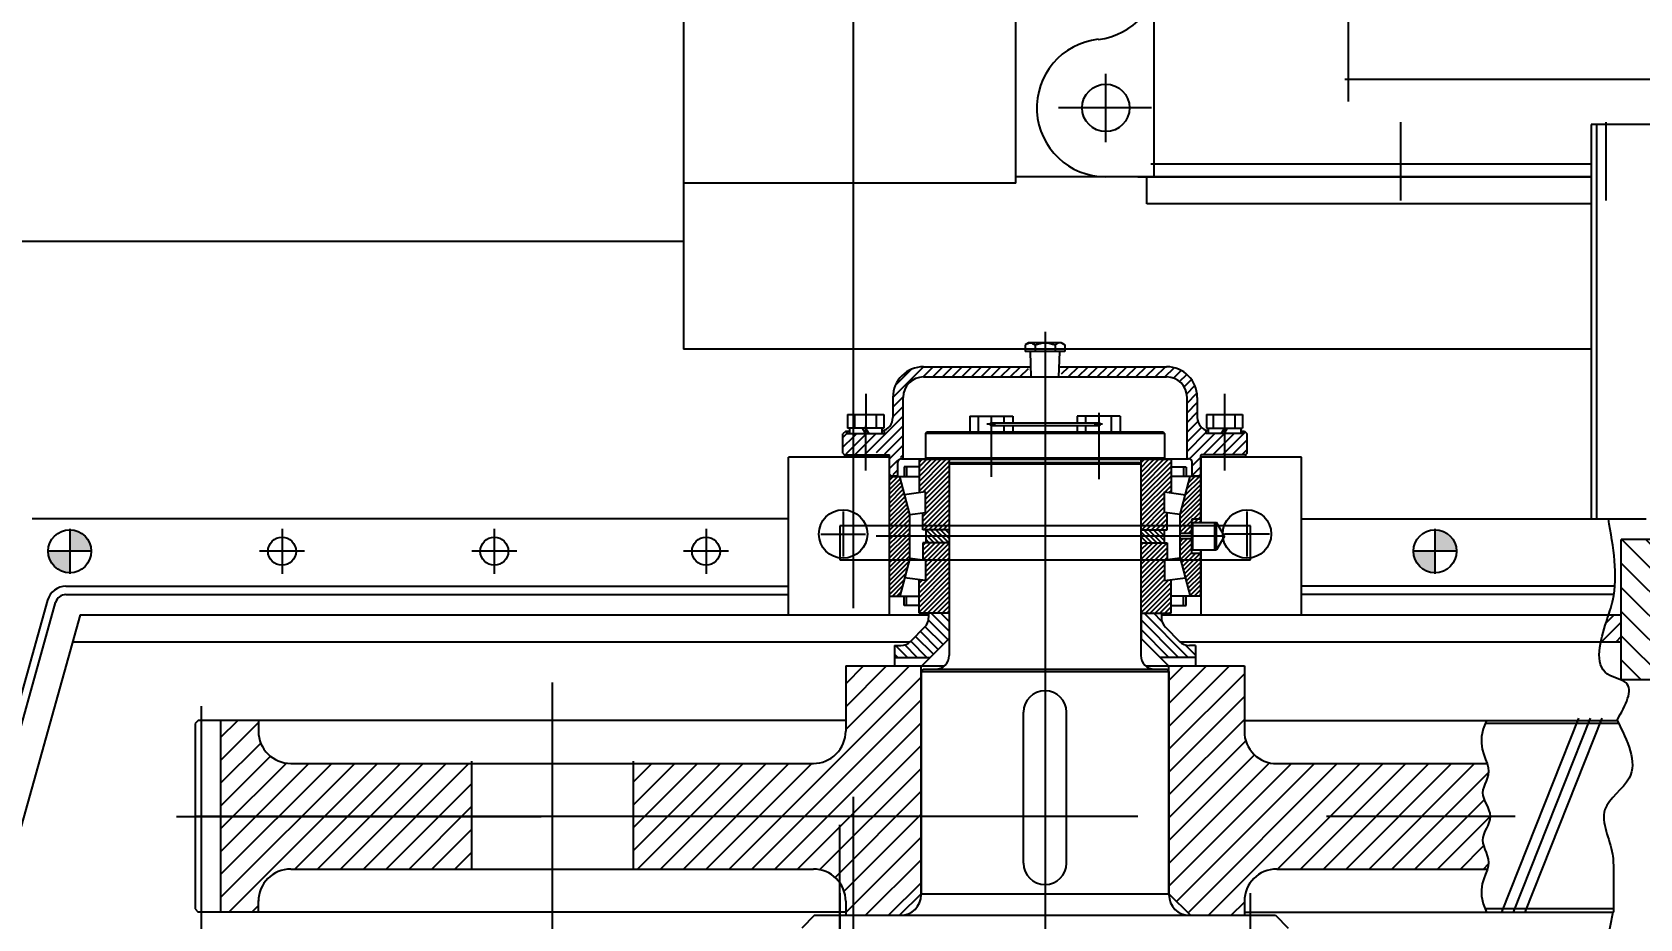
# Model space of a CAD drawing. Header units: millimetres. Extents: x 0 to 29400, y 0 to 20790.
# Drawn here: x 14710 to 16202, y 13779 to 14602 of the extents above; entities that cross this region are included whole.
import ezdxf

# ---------------------------------------------------------------- set-up
doc = ezdxf.new("R2010")
doc.units = ezdxf.units.MM
doc.header["$LTSCALE"] = 700
doc.linetypes.add('G', pattern=[2, 1.25, -0.25, 0.25, -0.25])
doc.linetypes.add('K', pattern=[2.5, 1.25, -0.25, 0.25, -0.25, 0.25, -0.25])
for name, color, linetype in [('01', 7, 'Continuous'), ('02', 1, 'Continuous'), ('05', 142, 'G'), ('07', 6, 'K'), ('08', 1, 'Continuous'), ('10', 1, 'Continuous'), ('11', 3, 'Continuous')]:
    doc.layers.add(name, color=color, linetype=linetype)
doc.styles.get("Standard").update_dxf_attribs({"font": 'FZYTK.TTF', "width": 0.707})
doc.dimstyles.new('INTE', dxfattribs={"dimscale": 70, "dimtxt": 3.5, "dimasz": 3, "dimexe": 3, "dimexo": 0, "dimgap": 1, "dimtad": 1, "dimdec": 0, "dimdsep": 46, "dimtxsty": 'Standard', "dimcen": 0, "dimclrd": 1, "dimclre": 1, "dimclrt": 3, "dimaunit": 1, "dimadec": 0, "dimazin": 0, "dimtfac": 1, "dimtdec": 0, "dimtmove": 0, "dimatfit": 0, "dimfxl": 1, "dimarcsym": 0})
pattern_1 = [(225, (16723.893, 14810.26), (-10.6066, 10.6066), [])]
pattern_2 = [(225, (20882.258, 15451.4605), (-4.490128, 4.490128), [])]

# ---------------------------------------------------------------- blocks, each defined once
blk = doc.blocks.new('*D847')
at = {"layer": '08', "color": 1, "lineweight": -2}
for p, q in [((19345.3, 16881), (25222.2, 16881)), ((25012.2, 7693), (25012.2, 16671)), ((14962.6, 7483), (25222.2, 7483))]:
    blk.add_line(p, q, dxfattribs=at)
at = {"layer": '08', "color": 1}
for points in [[(24977.2, 16671), (25047.2, 16671), (25012.2, 16881)], [(24977.2, 7693), (25047.2, 7693), (25012.2, 7483)]]:
    blk.add_solid(points, dxfattribs=at)
at = {"layer": 'DEFPOINTS', "color": 0}
for p in [(19345.3, 16881), (25012.2, 16881), (14962.6, 7483)]:
    blk.add_point(p, dxfattribs=at)
at = {"layer": '08', "color": 3, "insert": (24783.7, 12182), "char_height": 245, "attachment_point": 5, "rotation": 90}
blk.add_mtext('{\\fArial|b0|i0|c204|p34;Внешняя сторона кузова\\Fisocp,intecad|c134;9398}', dxfattribs=at)
blk = doc.blocks.new('*D850')
at = {"layer": '08', "color": 1, "lineweight": -2}
for p, q in [((14278.8, 14320.1), (14278.8, 19089.6)), ((16373.3, 16259.5), (16373.3, 19089.6)), ((14488.8, 18879.6), (16163.3, 18879.6))]:
    blk.add_line(p, q, dxfattribs=at)
at = {"layer": '08', "color": 1}
for points in [[(14488.8, 18914.6), (14488.8, 18844.6), (14278.8, 18879.6)], [(16163.3, 18914.6), (16163.3, 18844.6), (16373.3, 18879.6)]]:
    blk.add_solid(points, dxfattribs=at)
at = {"layer": 'DEFPOINTS', "color": 0}
for p in [(16373.3, 18879.6), (16373.3, 16259.5), (14278.8, 14320.1)]:
    blk.add_point(p, dxfattribs=at)
at = {"layer": '08', "color": 3, "insert": (15326.1, 19072.1), "char_height": 245, "attachment_point": 5}
blk.add_mtext('2095', dxfattribs=at)
blk = doc.blocks.new('*D854')
at = {"layer": '08', "color": 1, "lineweight": -2}
for p, q in [((19030.9, 18159.3), (25718.1, 18159.3)), ((25508.1, 17949.3), (25508.1, 5239.7)), ((15649.9, 5029.7), (25718.1, 5029.7))]:
    blk.add_line(p, q, dxfattribs=at)
at = {"layer": '08', "color": 1}
for points in [[(25473.1, 17949.3), (25543.1, 17949.3), (25508.1, 18159.3)], [(25473.1, 5239.7), (25543.1, 5239.7), (25508.1, 5029.7)]]:
    blk.add_solid(points, dxfattribs=at)
at = {"layer": 'DEFPOINTS', "color": 0}
for p in [(19030.9, 18159.3), (15649.9, 5029.7), (25508.1, 5029.7)]:
    blk.add_point(p, dxfattribs=at)
at = {"layer": '08', "color": 3, "insert": (25315.6, 11594.5), "char_height": 245, "attachment_point": 5, "rotation": 90}
blk.add_mtext('13130', dxfattribs=at)

msp = doc.modelspace()

# ---------------------------------------------------------------- hatches: boundary and pattern name
at = {"layer": '02', "linetype": 'Continuous'}
h = msp.add_hatch(dxfattribs=at)
h.set_pattern_fill('ANSI31', color=1, angle=-90, style=0)
h.set_pattern_definition([(225, (16672.7838, 14812.5443), (-2.245064, 2.245064), [])])
h.paths.add_polyline_path([(15561.5, 14140.3), (15537, 14140.3), (15537, 14156.2), (15539.5, 14156.5), (15539.5, 14175.5), (15533.5, 14174.7), (15533.5, 14205.1), (15561.5, 14205.1), (15561.5, 14201.2), (15561.5, 14201.2)])
h.paths.add_polyline_path([(15539.5, 14093.2), (15539.5, 14112.1), (15537, 14112.5), (15537, 14128.3), (15561.5, 14128.3), (15561.5, 14062.9), (15533.5, 14062.9), (15533.5, 14094)])
h.paths.add_polyline_path([(15739.4, 14140.3), (15739.4, 14201.2), (15739.3, 14201.2), (15739.3, 14205.1), (15767.4, 14205.1), (15767.4, 14174.7), (15761.4, 14175.5), (15761.4, 14156.5), (15763.9, 14156.2), (15763.9, 14140.3)])
h.paths.add_polyline_path([(15739.4, 14128.3), (15763.9, 14128.3), (15763.9, 14112.5), (15761.4, 14112.1), (15761.4, 14093.2), (15767.4, 14094), (15767.4, 14062.9), (15739.4, 14062.9)])
at = {"layer": '02'}
h = msp.add_hatch(dxfattribs=at)
h.set_pattern_fill('_USER', color=256, scale=3, angle=-45, style=0, pattern_type=0)
h.set_pattern_definition([(225, (16723.8933, 14810.2604), (-2.1213203, 2.1213203), [])])
h.paths.add_polyline_path([(15506, 14078.8), (15506, 14117.4), (15505.9, 14117.4), (15505.9, 14133.9), (15525, 14134.3), (15525, 14114), (15515.7, 14078.8)])
h.paths.add_polyline_path([(15505.9, 14134.3), (15505.9, 14151.2), (15506, 14151.2), (15506, 14189.9), (15515.7, 14189.9), (15525, 14154.6), (15525, 14134.3)])
h.paths.add_polyline_path([(15775.9, 14114), (15775.9, 14131.8), (15786.3, 14131.8), (15786.3, 14119.4, 0.414214), (15787.3, 14118.4), (15793.9, 14118.4, -0.414214), (15794.9, 14117.4), (15794.9, 14078.8), (15785.2, 14078.8)])
h.paths.add_polyline_path([(15775.9, 14136.8), (15775.9, 14154.6), (15785.2, 14189.9), (15794.9, 14189.9), (15794.9, 14151.2, -0.414214), (15793.9, 14150.2, 0.414214), (15794.9, 14151.2), (15794.9, 14147), (15787.6, 14147), (15787.6, 14134.3), (15786.3, 14134.3), (15786.3, 14149.2, -0.414214), (15787.3, 14150.2, 0.414214), (15786.3, 14149.2), (15786.3, 14136.8)])
h.paths.add_polyline_path([(15530.7, 14138.7), (15530.7, 14129.3), (15518.4, 14129.3), (15518.4, 14138.7)], flags=9)
at = {"layer": '02', "linetype": 'Continuous'}
h = msp.add_hatch(dxfattribs=at)
h.set_pattern_fill('LINE', color=1, scale=5, angle=45, style=0)
h.set_pattern_definition([(135, (20882.258, 15451.46), (11.22532, 11.22532), [])])
h.paths.add_polyline_path([(16500.3, 14131.3), (16561.4, 14131.3), (16561.4, 14001.3), (16500.3, 14001.3)])
h.paths.add_polyline_path([(16185.2, 14131.3), (16246.3, 14131.3), (16246.3, 14001.3), (16185.2, 14001.3)])
h = msp.add_hatch(dxfattribs=at)
h.set_pattern_fill('ANSI31', color=1, scale=2, style=0)
h.set_pattern_definition([(135, (17859.158, 13831.7895), (4.490128, 4.490128), [])])
h.paths.add_polyline_path([(15538.7, 14049.8, 0.198912), (15542.4, 14058.8), (15542.4, 14063.1), (15561.3, 14063.1), (15561.3, 14039.4), (15543.9, 14021.9), (15510.7, 14021.9), (15510.7, 14033), (15516.6, 14033, 0.199901), (15525.6, 14036.7)])
h.paths.add_polyline_path([(15775.2, 14036.7, 0.199901), (15784.2, 14033), (15790.2, 14033), (15790.2, 14021.8), (15757, 14021.8), (15739.5, 14039.4), (15739.5, 14063.1), (15758.4, 14063.1), (15758.4, 14058.8, 0.198912), (15762.1, 14049.8)])
h = msp.add_hatch(dxfattribs=at)
h.set_pattern_fill('LINE', color=1, scale=3, angle=135, style=0)
h.set_pattern_definition([(45, (20882.258, 15451.46), (6.735192, -6.735192), [])])
edge = h.paths.add_edge_path()
edge.add_line((16185.2, 14036.4), (16166.3, 14036.4))
edge.add_spline(control_points=[(16166.3, 14036.4), (16167.6, 14042.8), (16170.3, 14051.7), (16172.8, 14059.3), (16173.5, 14061.4)], knot_values=[86.939968, 86.939968, 86.939968, 86.939968, 103.514565, 109.833592, 109.833592, 109.833592, 109.833592], degree=3, periodic=0)
edge.add_line((16173.5, 14061.4), (16185.2, 14061.4))
edge.add_line((16185.2, 14061.4), (16185.2, 14036.4))
at = {"layer": '02'}
h = msp.add_hatch(dxfattribs=at)
h.set_pattern_fill('_USER', color=256, scale=15, angle=-45, style=0, pattern_type=0)
h.set_pattern_definition(pattern_1)
h.paths.add_polyline_path([(15268.4, 13874.4), (15268.4, 13923.4), (15435.4, 13923.4, 0.414232), (15465.4, 13953.4), (15465.4, 14013.9), (15535.4, 14013.9), (15535.4, 13874.4)])
h.paths.add_polyline_path([(15319, 13825.4), (15268.4, 13825.4), (15268.4, 13874.4), (15447.7, 13874.4)])
h.paths.add_polyline_path([(15435.4, 13825.4), (15319, 13825.4), (15447.7, 13874.4), (15535.4, 13874.4), (15535.4, 13823), (15465.4, 13791.2), (15465.4, 13795.4, 0.414195)])
h.paths.add_polyline_path([(15465.4, 13782.4), (15465.4, 13791.2), (15535.4, 13823), (15535.4, 13802.4), (15515.4, 13782.4)])
h.paths.add_polyline_path([(14885.3, 13874.4), (14885.3, 13963.4), (14920.4, 13963.4), (14920.4, 13953.4, 0.4142), (14950.4, 13923.4), (15118.4, 13923.4), (15118.4, 13874.4)])
h.paths.add_polyline_path([(14950.4, 13825.4, 0.421147), (14920.4, 13794.7), (14920.4, 13785.4), (14885.3, 13785.4), (14885.3, 13874.4), (15118.4, 13874.4), (15118.4, 13825.4)])
h.paths.add_polyline_path([(15456, 13879.8), (15456, 13870.3), (15443.7, 13870.3), (15443.7, 13879.8)], flags=9)
h = msp.add_hatch(dxfattribs=at)
h.set_pattern_fill('_USER', color=256, scale=15, angle=-45, style=0, pattern_type=0)
h.set_pattern_definition(pattern_1)
h.paths.add_polyline_path([(15765.4, 13874.4), (15765.4, 14008.9), (15765.4, 14008.9), (15765.4, 14013.9), (15790.2, 14013.9), (15835.5, 14013.9), (15835.4, 13953.2, 0.414269), (15865.5, 13923.2), (16060.7, 13923.2), (16060.7, 13923.2), (16061.8, 13919.5), (16062, 13916), (16061.7, 13912.8), (16060.8, 13909.8), (16059.8, 13906.9), (16058.6, 13904.2), (16057.5, 13901.5), (16056.7, 13898.8), (16056.4, 13896.2), (16056.7, 13893.5), (16057.5, 13890.8), (16058.7, 13888.1), (16060, 13885.3), (16061.3, 13882.6), (16062.4, 13879.8), (16063.2, 13877.1), (16063.5, 13874.4)])
h.paths.add_polyline_path([(15785.5, 13782.4), (15765.4, 13802.4), (15765.4, 13874.4), (16063.5, 13874.4), (16063.5, 13874.3), (16063.2, 13871.5), (16062.4, 13868.7), (16061.3, 13865.9), (16060, 13863.2), (16058.7, 13860.4), (16057.5, 13857.6), (16056.7, 13854.8), (16056.4, 13852.1), (16056.7, 13849.3), (16057.5, 13846.5), (16058.6, 13843.6), (16059.8, 13840.7), (16060.8, 13837.7), (16061.7, 13834.6), (16062, 13831.4), (16061.8, 13828), (16061, 13825.4), (15865.4, 13825.4, 0.414195), (15835.4, 13795.4), (15835.4, 13782.4)])
at = {"layer": '07'}
h = msp.add_hatch(color=256, dxfattribs=at)
h.paths.add_polyline_path([(14765.3, 14120.4), (14745.3, 14120.4), (14745.3, 14140.4, -0.414214)])
h.paths.add_polyline_path([(14745.3, 14100.4, -0.414214), (14725.3, 14120.4), (14745.3, 14120.4)])
h = msp.add_hatch(color=256, dxfattribs=at)
h.paths.add_polyline_path([(16032.3, 14120.4), (16012.3, 14120.4), (16012.3, 14140.4, -0.414214)])
h.paths.add_polyline_path([(16012.3, 14100.4, -0.414214), (15992.3, 14120.4), (16012.3, 14120.4)])
at = {"layer": '10'}
h = msp.add_hatch(dxfattribs=at)
h.set_pattern_fill('ANSI31', color=256, scale=2, angle=-90, style=0)
h.set_pattern_definition(pattern_2)
h.paths.add_polyline_path([(15462.9, 14230.3), (15465.4, 14232.8), (15466.2, 14232.8), (15466.2, 14230.8), (15472.9, 14230.8), (15472.9, 14210.8), (15464.4, 14210.8), (15462.9, 14212.3)])
h.paths.add_polyline_path([(15505.5, 14210.8), (15494.9, 14210.8), (15494.9, 14230.8), (15501.2, 14230.8), (15501.2, 14233.7, 0.305905), (15509.2, 14245.5), (15509.2, 14263.2, -0.414214), (15537.7, 14291.7), (15634.9, 14291.7), (15635.1, 14284), (15635.7, 14284), (15635.7, 14282.2), (15537.7, 14282.2, 0.414214), (15518.7, 14263.2), (15518.7, 14207.7), (15517.1, 14207.7, 0.414214), (15513.9, 14204.5), (15513.9, 14191.7), (15507.6, 14191.7), (15506, 14193.3), (15506, 14210.3, 0.414214)])
h.paths.add_polyline_path([(15665.1, 14282.2), (15665.1, 14284), (15665.8, 14284), (15666, 14291.7), (15763.2, 14291.7, -0.414214), (15791.7, 14263.2), (15791.7, 14245.5, 0.305905), (15799.6, 14233.7), (15799.6, 14230.8), (15805.9, 14230.8), (15805.9, 14210.8), (15795.4, 14210.8, 0.414214), (15794.9, 14210.3), (15794.9, 14193.3), (15793.3, 14191.7), (15786.9, 14191.7), (15786.9, 14204.5, 0.414214), (15783.7, 14207.7), (15782.2, 14207.7), (15782.2, 14263.2, 0.414214), (15763.2, 14282.2)])
h.paths.add_polyline_path([(15837.9, 14212.3), (15836.4, 14210.8), (15827.9, 14210.8), (15827.9, 14230.8), (15834.6, 14230.8), (15834.6, 14232.8), (15835.4, 14232.8), (15837.9, 14230.3)])
h = msp.add_hatch(dxfattribs=at)
h.set_pattern_fill('ANSI31', color=256, scale=2, angle=-90, style=0)
h.set_pattern_definition(pattern_2)
h.paths.add_polyline_path([(15494, 14215.8), (15483.9, 14215.8), (15483.9, 14227.7), (15483.9, 14227.7), (15483.9, 14229.8), (15493.9, 14229.8)])
h.paths.add_polyline_path([(15492, 14215.8), (15492, 14209.8), (15483.9, 14209.8), (15483.9, 14215.8), (15484, 14215.8)])
h.paths.add_polyline_path([(15474, 14209.8), (15473.2, 14209.8), (15473.2, 14229.8), (15473.9, 14229.8)])
h.paths.add_polyline_path([(15476, 14215.8), (15483.9, 14215.8), (15483.9, 14209.8), (15476, 14209.8)])
h.paths.add_polyline_path([(15473.9, 14229.8), (15483.9, 14229.8), (15483.9, 14229.8), (15483.9, 14227.7), (15483.9, 14227.7), (15483.9, 14215.8), (15474, 14215.8)])
h.paths.add_polyline_path([(15474, 14215.8), (15476, 14215.8), (15476, 14209.8), (15474, 14209.8)])
h.paths.add_polyline_path([(15494.9, 14209.8), (15494, 14209.8), (15493.9, 14229.8), (15494.9, 14229.8)])
h = msp.add_hatch(dxfattribs=at)
h.set_pattern_fill('ANSI31', color=256, scale=2, angle=-90, style=0)
h.set_pattern_definition(pattern_2)
h.paths.add_polyline_path([(15816.9, 14229.8), (15827.7, 14229.8), (15827.7, 14209.8), (15816.9, 14209.8)])
h.paths.add_polyline_path([(15816.9, 14209.8), (15805.9, 14209.8), (15805.9, 14229.8), (15816.9, 14229.8)])
at = {"layer": '11', "linetype": 'Continuous'}
h = msp.add_hatch(dxfattribs=at)
h.set_pattern_fill('ANSI31', color=3, style=0)
h.set_pattern_definition([(135, (16672.7838, 14812.5443), (2.245064, 2.245064), [])])
h.paths.add_polyline_path([(15561.5, 14140.3), (15561.5, 14128.3), (15539.8, 14128.3), (15539.8, 14134.3), (15539.8, 14140.3)])
h.paths.add_polyline_path([(15739.4, 14128.3), (15739.4, 14140.3), (15761.1, 14140.3), (15761.1, 14134.3), (15761.1, 14128.3)])

# ---------------------------------------------------------------- linework, layer by layer
for p, q in [((15931.6, 16005), (15931.6, 14538)), ((15623.3, 14462), (15315, 14462)), ((15537.7, 14291.7), (15637.3, 14291.7)), ((15537.7, 14282.2), (15763.2, 14282.2)), ((15663.6, 14291.7), (15763.2, 14291.7)), ((15509.2, 14263.2), (15509.2, 14244.5)), ((15518.7, 14206.3), (15518.7, 14263.2)), ((15782.2, 14206.3), (15782.2, 14263.2)), ((15791.7, 14263.2), (15791.7, 14244.5)), ((15465.4, 14231.8), (15462.9, 14229.3)), ((15462.9, 14211.3), (15462.9, 14229.3)), ((15466.2, 14231.8), (15466.2, 14229.8)), ((15466.2, 14229.8), (15501.2, 14229.8)), ((15501.2, 14232.7), (15501.2, 14229.8)), ((15799.6, 14232.7), (15799.6, 14229.8)), ((15834.6, 14229.8), (15799.6, 14229.8)), ((15832, 14231.8), (15835.4, 14231.8)), ((15834.6, 14231.8), (15834.6, 14229.8)), ((15835.4, 14231.8), (15837.9, 14229.3)), ((15837.9, 14211.2), (15837.9, 14229.2)), ((15462.9, 14211.3), (15464.4, 14209.8)), ((15464.4, 14209.8), (15506, 14209.8)), ((15506, 14191.9), (15506, 14209.8)), ((15517.1, 14206.3), (15539.9, 14206.3)), ((15533.5, 14205.8), (15767.4, 14205.8)), ((15533.5, 14205.8), (15533.5, 14174.7)), ((15561.5, 14205.8), (15561.5, 14062.9)), ((15739.3, 14205.8), (15739.3, 14062.9)), ((15761, 14206.3), (15783.7, 14206.3)), ((15767.4, 14205.8), (15767.4, 14174.7)), ((15794.9, 14191.9), (15794.9, 14209.4)), ((15836.4, 14209.8), (15795.4, 14209.8)), ((15837.9, 14211.3), (15836.4, 14209.8)), ((15506, 14189.9), (15533.5, 14189.9)), ((15513.9, 14190.3), (15513.9, 14203.1)), ((15525, 14154.6), (15515.7, 14189.9)), ((15794.9, 14189.9), (15767.4, 14189.9)), ((15775.9, 14154.6), (15785.2, 14189.9)), ((15786.9, 14190.3), (15786.9, 14203.1)), ((15794.9, 14147), (15794.9, 14189.9)), ((15539.5, 14175.5), (15520.1, 14172.9)), ((15539.5, 14156.5), (15539.5, 14175.5)), ((15761.4, 14175.5), (15780.8, 14172.9)), ((15761.4, 14156.5), (15761.4, 14175.5)), ((15525, 14154.6), (15539.5, 14156.5)), ((15525, 14114), (15525, 14154.6)), ((15537, 14140.3), (15537, 14156.2)), ((15775.9, 14154.6), (15761.4, 14156.5)), ((15763.9, 14140.3), (15763.9, 14156.2)), ((15775.9, 14114), (15775.9, 14154.6)), ((15561.5, 14140.3), (15537, 14140.3)), ((15539.8, 14140.3), (15539.8, 14128.3)), ((15739.4, 14140.3), (15763.9, 14140.3)), ((15761.1, 14140.3), (15761.1, 14128.3)), ((15506, 14078.8), (15506, 14117.4)), ((15537, 14128.3), (15537, 14112.5)), ((15561.5, 14128.3), (15537, 14128.3)), ((15739.4, 14128.3), (15763.9, 14128.3)), ((15763.9, 14128.3), (15763.9, 14112.5)), ((15794.9, 14078.8), (15794.9, 14121.6)), ((15525, 14114), (15515.7, 14078.8)), ((15525, 14114), (15539.5, 14112.1)), ((15539.5, 14112.1), (15539.5, 14093.2)), ((15775.9, 14114), (15761.4, 14112.1)), ((15761.4, 14112.1), (15761.4, 14093.2)), ((15775.9, 14114), (15785.2, 14078.8)), ((15539.5, 14093.2), (15520.1, 14095.7)), ((15533.5, 14062.9), (15533.5, 14094)), ((15761.4, 14093.2), (15780.8, 14095.7)), ((15767.4, 14062.9), (15767.4, 14094)), ((15506, 14078.8), (15533.5, 14078.8)), ((15794.9, 14078.8), (15767.4, 14078.8)), ((15561.5, 14062.9), (15533.5, 14062.9)), ((15542.4, 14062.9), (15542.4, 14058.8)), ((15739.4, 14062.9), (15767.4, 14062.9)), ((15758.4, 14062.9), (15758.4, 14058.6)), ((15538.6, 14049.8), (15525.7, 14036.7)), ((15762.2, 14049.8), (15775.1, 14036.7)), ((15510.7, 14032.9), (15516.4, 14032.9)), ((15510.7, 14032.9), (15510.7, 14013.9)), ((15561.3, 14039.4), (15536, 14013.9)), ((15561.3, 14039.4), (15561.5, 14039.4)), ((15739.4, 14039.4), (15739.5, 14039.4)), ((15739.5, 14039.4), (15764.9, 14013.9)), ((15790.2, 14032.9), (15784.4, 14032.9)), ((15790.2, 14032.9), (15790.2, 14013.9)), ((15465.4, 14013.9), (15465.4, 13953.4)), ((15465.4, 14013.9), (15557, 14013.9)), ((15535.4, 13802.4), (15535.4, 14013.9)), ((15743.9, 14013.9), (15835.4, 14013.9)), ((15765.4, 13802.4), (15765.4, 14013.9)), ((15835.5, 14013.9), (15835.4, 13953.2)), ((14864.6, 13963.4), (14861.6, 13960.4)), ((14861.6, 13960.4), (14861.6, 13788.4)), ((15465.4, 13963.4), (14864.6, 13963.4)), ((14885.3, 13963.4), (14885.3, 13785.4)), ((14920.4, 13963.4), (14920.4, 13953.4)), ((15835.4, 13963.4), (16181.3, 13963.4)), ((16182.8, 13960.4), (16058.8, 13960.4)), ((14950.4, 13923.4), (15435.4, 13923.4)), ((15118.4, 13825.4), (15118.4, 13925.4)), ((15268.4, 13825.4), (15268.4, 13925.4)), ((14950.4, 13825.4), (15435.4, 13825.4)), ((14861.6, 13788.4), (14864.6, 13785.4)), ((14920.4, 13785.4), (14920.4, 13796.1)), ((15465.4, 13795.4), (15465.4, 13782.4)), ((15835.4, 13795.4), (15835.4, 13782.4)), ((16177.9, 13788.4), (16058.8, 13788.4)), ((15465.4, 13785.4), (14864.6, 13785.4)), ((15465.4, 13782.4), (15835.4, 13782.4)), ((15835.4, 13785.4), (16177.9, 13785.4))]:
    msp.add_line(p, q)
msp.add_circle((15706.8, 14532), 22)
for centre, radius, start, end in [((15537.7, 14263.2), 19, 90, 180), ((15763.2, 14263.2), 19, 0, 90), ((15496.5, 14244.5), 12.7, 281.6932, 0), ((15804.4, 14244.5), 12.7, 180, 258.4196), ((15517.1, 14203.1), 3.2, 90, 180), ((15783.7, 14203.1), 3.2, 0, 90), ((15795.4, 14209.3), 0.5, 90, 180), ((15530.1, 14058.6), 12.3, 314.1926, 359.9672), ((15771, 14058.8), 12.6, 180.0319, 225.6797), ((15516.6, 14045.6), 12.7, 270, 315), ((15784.4, 14045.9), 13, 224.891, 270), ((14950.4, 13953.4), 30, 180.0026, 270), ((15435.4, 13953.4), 30, 270, 0.0036), ((14950.4, 13795.4), 30, 90, 179.9974), ((15435.4, 13795.4), 30, 0.0037, 90), ((15865.4, 13795.4), 30, 90, 179.9963)]:
    msp.add_arc(centre, radius, start, end)
at = {"layer": '01'}
for p, q in [((15315, 16075), (15315, 14462)), ((15623.3, 14462), (15623.3, 16075)), ((15751.3, 14633.3), (15751.3, 14468)), ((16589.3, 14516.4), (16157.3, 14516.4)), ((16157.3, 14516.4), (16157.3, 14150.4)), ((16162.3, 14516.4), (16162.3, 14150.4)), ((15315, 14462), (15315, 14308)), ((15467.2, 14247.3), (15467.2, 14234.8)), ((15467.2, 14247.3), (15500.7, 14247.3)), ((15500.7, 14234.8), (15467.2, 14234.8)), ((15468.8, 14234.8), (15468.8, 14229.8)), ((15473.9, 14234.8), (15473.9, 14247.3)), ((15483.9, 14229.8), (15481.1, 14234.8)), ((15483.9, 14234.8), (15486.8, 14229.8)), ((15493.9, 14234.8), (15493.9, 14247.3)), ((15499, 14234.8), (15499, 14229.8)), ((15500.7, 14247.3), (15500.7, 14234.8)), ((15580.7, 14245.8), (15620.6, 14245.8)), ((15580.7, 14245.8), (15580.7, 14230.8)), ((15588.6, 14230.8), (15588.6, 14245.8)), ((15600.6, 14239.6), (15700.2, 14239.6)), ((15700.2, 14236.9), (15600.6, 14236.9)), ((15612.6, 14239.6), (15612.6, 14245.8)), ((15612.6, 14230.8), (15612.6, 14236.9)), ((15620.6, 14245.8), (15620.6, 14239.6)), ((15620.6, 14236.9), (15620.6, 14230.8)), ((15720.2, 14245.8), (15680.2, 14245.8)), ((15680.2, 14245.8), (15680.2, 14239.6)), ((15680.2, 14236.9), (15680.2, 14230.8)), ((15688.2, 14239.6), (15688.2, 14245.8)), ((15688.2, 14230.8), (15688.2, 14236.9)), ((15712.2, 14230.8), (15712.2, 14245.8)), ((15720.2, 14245.8), (15720.2, 14230.8)), ((15800.2, 14247.3), (15833.7, 14247.3)), ((15800.2, 14247.3), (15800.2, 14234.8)), ((15800.2, 14234.8), (15833.7, 14234.8)), ((15801.8, 14234.8), (15801.8, 14229.8)), ((15806.9, 14234.8), (15806.9, 14247.3)), ((15816.9, 14234.8), (15814, 14229.8)), ((15816.9, 14229.8), (15819.8, 14234.8)), ((15826.9, 14234.8), (15826.9, 14247.3)), ((15832, 14234.8), (15832, 14229.8)), ((15833.7, 14247.3), (15833.7, 14234.8)), ((15468.8, 14229.8), (15483.9, 14229.8)), ((15539.4, 14229.8), (15540.4, 14230.8)), ((15761.4, 14229.8), (15539.4, 14229.8)), ((15539.4, 14229.8), (15539.4, 14206.8)), ((15760.4, 14230.8), (15540.4, 14230.8)), ((15760.4, 14230.8), (15761.4, 14229.8)), ((15761.4, 14229.8), (15761.4, 14206.8)), ((15832, 14229.8), (15816.9, 14229.8)), ((15464.4, 14209.8), (15464.4, 14207.8)), ((15761.4, 14206.8), (15539.4, 14206.8)), ((15540.4, 14205.8), (15539.4, 14206.8)), ((15760.4, 14205.8), (15540.4, 14205.8)), ((15761.4, 14206.8), (15760.4, 14205.8)), ((15836.4, 14209.8), (15836.4, 14207.8)), ((15506, 14191.9), (15507.6, 14190.3)), ((15507.6, 14190.3), (15513.9, 14190.3)), ((15561.5, 14201.4), (15563, 14202.9)), ((15561.5, 14201.4), (15561.5, 14023.6)), ((15561.5, 14201.4), (15739.4, 14201.4)), ((15563, 14202.9), (15737.9, 14202.9)), ((15739.4, 14201.4), (15737.9, 14202.9)), ((15739.4, 14201.4), (15739.4, 14023.6)), ((15794.9, 14189.9), (15779, 14189.9)), ((15786.9, 14190.3), (15793.3, 14190.3)), ((15794.9, 14191.9), (15793.3, 14190.3)), ((15786.3, 14149.2), (15786.3, 14119.4)), ((15787.6, 14147), (15809.6, 14147)), ((15787.6, 14121.6), (15787.6, 14147)), ((15807.6, 14147), (15807.6, 14121.6)), ((15817, 14134.3), (15809.6, 14147)), ((15809.6, 14121.6), (15809.6, 14147)), ((16162.3, 14150.4), (16208.3, 14150.4)), ((15841.1, 14144), (15460.1, 14144)), ((15460.1, 14144), (15460.1, 14112.3)), ((15817, 14134.3), (15809.6, 14121.6)), ((15841.1, 14112.3), (15841.1, 14144)), ((15787.6, 14121.6), (15809.6, 14121.6)), ((15460.1, 14112.3), (15841.1, 14112.3)), ((14741.8, 14087.9), (15412.4, 14087.9)), ((16179.4, 14087.9), (15888.4, 14087.9)), ((14671.6, 13884.2), (14724.8, 14074.9)), ((14679, 13882.1), (14732.2, 14072.9)), ((14741.8, 14080.2), (15412.4, 14080.2)), ((16178.4, 14080.2), (15888.4, 14080.2)), ((14754.9, 14061.4), (15542.4, 14061.4)), ((15561.4, 14062.9), (15561.4, 14039.4)), ((15739.5, 14062.9), (15739.5, 14039.4)), ((15758.4, 14061.4), (16185.2, 14061.4)), ((14748, 14036.4), (15525.4, 14036.4)), ((15775.4, 14036.4), (16185.2, 14036.4)), ((15535.4, 14008.9), (15537.4, 14010.9)), ((15537.4, 14010.9), (15763.4, 14010.9)), ((15765.4, 14008.9), (15763.4, 14010.9)), ((15535.4, 14008.9), (15535.4, 13801.4)), ((15535.4, 14008.9), (15765.4, 14008.9)), ((15765.4, 14008.9), (15765.4, 13801.4)), ((15650.4, 13990.9), (15650.4, 13990.9)), ((15630.4, 13830.9), (15630.4, 13970.9)), ((15670.4, 13830.9), (15670.4, 13970.9)), ((15535.4, 13802.4), (15515.4, 13782.4)), ((15535.4, 13802.4), (15765.4, 13802.4)), ((15650.4, 13810.9), (15650.4, 13810.9)), ((15765.4, 13802.4), (15785.4, 13782.4)), ((15436.6, 13782.4), (15424.6, 13770.4)), ((15436.6, 13782.4), (15864.2, 13782.4)), ((15864.2, 13782.4), (15876.2, 13770.4))]:
    msp.add_line(p, q, dxfattribs=at)
at = {"layer": '01', "color": 7, "linetype": 'Continuous'}
for p, q in [((15748.6, 14480), (16157.3, 14480)), ((15623.3, 14462), (15315, 14462)), ((16157.3, 14468), (15623.3, 14468)), ((16157.3, 14468), (15706.8, 14468)), ((15736.6, 14468), (16157.3, 14468)), ((15744.8, 14443), (15744.8, 14468)), ((16157.3, 14443), (15744.8, 14443)), ((15315, 14408), (12827.6, 14408)), ((15635.2, 14313.9), (15632, 14312.1)), ((15632, 14312.1), (15632, 14305.9)), ((15665.6, 14313.9), (15635.2, 14313.9)), ((15641.2, 14312.1), (15641.2, 14305.9)), ((15659.7, 14312.1), (15659.7, 14305.9)), ((15665.6, 14313.9), (15668.9, 14312.1)), ((15668.9, 14312.1), (15668.9, 14305.9)), ((16157.3, 14308), (15315, 14308)), ((15668.9, 14305.9), (15632, 14305.9)), ((15636.8, 14305.9), (15636.8, 14305.6)), ((15637.6, 14282.2), (15636.8, 14305.6)), ((15663.3, 14282.2), (15664, 14305.6)), ((15664, 14305.9), (15664, 14305.6)), ((15637.6, 14282.2), (15663.3, 14282.2)), ((15465.4, 14231.8), (15468.8, 14231.8)), ((15505.9, 14207.8), (15412.4, 14207.8)), ((15412.4, 14061.4), (15412.4, 14207.8)), ((15505.9, 14207.8), (15505.9, 14061.4)), ((15794.9, 14207.8), (15794.9, 14147)), ((15888.4, 14207.8), (15794.9, 14207.8)), ((15888.4, 14061.4), (15888.4, 14207.8)), ((15519.6, 14198.6), (15519.6, 14189.9)), ((15533.5, 14198.6), (15519.6, 14198.6)), ((15521.9, 14198.6), (15521.9, 14189.9)), ((15767.4, 14198.6), (15781.3, 14198.6)), ((15779, 14198.6), (15779, 14189.9)), ((15781.3, 14198.5), (15781.3, 14189.8)), ((15412.4, 14150.4), (14710.4, 14150.4)), ((15793.9, 14150.2), (15787.3, 14150.2)), ((15888.4, 14150.4), (16173.2, 14150.4)), ((15786.3, 14136.8), (15775.9, 14136.8)), ((15786.3, 14131.8), (15775.9, 14131.8)), ((16185.2, 14001.3), (16185.2, 14131.3)), ((16246.3, 14131.3), (16185.2, 14131.3)), ((15793.9, 14118.4), (15787.3, 14118.4)), ((15794.9, 14121.6), (15794.9, 14061.4)), ((15519.6, 14070.1), (15519.6, 14078.8)), ((15533.5, 14070.1), (15519.6, 14070.1)), ((15521.9, 14070.1), (15521.9, 14078.8)), ((15767.4, 14070.1), (15781.3, 14070.1)), ((15779, 14070.1), (15779, 14078.8)), ((15781.3, 14070.1), (15781.3, 14078.8)), ((14754.9, 14061.4), (14695, 13846.4)), ((15510.7, 14021.9), (15543.9, 14021.9)), ((15510.7, 14013.9), (15557, 14013.9)), ((15743.9, 14013.9), (15790.2, 14013.9)), ((15790.2, 14021.9), (15756.9, 14021.9)), ((16185.2, 14001.3), (16308.2, 14001.3)), ((15865.5, 13923.2), (16061, 13923.2)), ((15865.4, 13825.4), (16061, 13825.4))]:
    msp.add_line(p, q, dxfattribs=at)
for centre, radius in [((15600.6, 14238.3), 1.33), ((15700.2, 14238.3), 1.33), ((15463, 14136.4), 22.5), ((15837.8, 14136.4), 22.5), ((14745.3, 14120.4), 20), ((14942.3, 14120.4), 13), ((15139.3, 14120.4), 13), ((15335.8, 14120.4), 13), ((16012.3, 14120.4), 20)]:
    msp.add_circle(centre, radius, dxfattribs=at)
at = {"layer": '01'}
for centre, radius, start, end in [((15692.8, 14659.2), 64, 276.2793, 0), ((15706.8, 14532), 64, 96.2793, 270), ((14741.8, 14070.2), 17.7, 90, 164.4183), ((14741.8, 14070.2), 10, 90, 164.4183), ((15548.8, 14023.6), 12.7, 270, 0), ((15752.1, 14023.6), 12.7, 180, 270), ((15650.4, 13970.9), 20, 90, 180), ((15650.4, 13970.9), 20, 0, 90), ((15650.4, 13830.9), 20, 180, 270), ((15650.4, 13830.9), 20, 270, 0), ((15516.4, 13801.4), 19, 270, 0), ((15784.4, 13801.4), 19, 180, 270)]:
    msp.add_arc(centre, radius, start, end, dxfattribs=at)
at = {"layer": '01', "color": 7, "linetype": 'Continuous'}
for centre, radius, start, end in [((15537.7, 14263.2), 28.5, 90, 180), ((15763.2, 14263.2), 28.5, 0, 90), ((15787.3, 14149.2), 1, 90, 180), ((15787.3, 14149.2), 1, 90, 180), ((15793.9, 14151.2), 1, 270, 0), ((15787.3, 14119.4), 1, 180, 270), ((15793.9, 14117.4), 1, 0, 90), ((15865.4, 13953.2), 30, 179.9964, 270.0074)]:
    msp.add_arc(centre, radius, start, end, dxfattribs=at)
at = {"layer": '01'}
for points in [[(15633.6, 14313), (15636.6, 14313.9), (15641.2, 14312.1)], [(15641.2, 14312.1), (15650.4, 14313.9), (15659.7, 14312.1)], [(15667.3, 14313), (15664.3, 14313.9), (15659.7, 14312.1)]]:
    msp.add_spline(points, degree=3, dxfattribs=at)
at = {"layer": '02', "color": 1, "linetype": 'Continuous'}
for p, q in [((16145.6, 13965.4), (16074.2, 13785.4)), ((16156.4, 13965.4), (16084.9, 13785.4)), ((16167.2, 13965.4), (16095.7, 13785.4))]:
    msp.add_line(p, q, dxfattribs=at)
at = {"layer": '02'}
msp.add_lwpolyline([(16060, 13963.4), (16056.9, 13955.5), (16055.5, 13948.5), (16055.4, 13942.2), (16056.2, 13936.6), (16057.6, 13931.7), (16059.2, 13927.2), (16060.7, 13923.2), (16061.8, 13919.5), (16062, 13916), (16061.7, 13912.8), (16060.8, 13909.8), (16059.8, 13906.9), (16058.6, 13904.2), (16057.5, 13901.5), (16056.7, 13898.8), (16056.4, 13896.2), (16056.7, 13893.5), (16057.5, 13890.8), (16058.7, 13888.1), (16060, 13885.3), (16061.3, 13882.6), (16062.4, 13879.8), (16063.2, 13877.1), (16063.5, 13874.3), (16063.2, 13871.5), (16062.4, 13868.7), (16061.3, 13865.9), (16060, 13863.2), (16058.7, 13860.4), (16057.5, 13857.6), (16056.7, 13854.8), (16056.4, 13852.1), (16056.7, 13849.3), (16057.5, 13846.5), (16058.6, 13843.6), (16059.8, 13840.7), (16060.8, 13837.7), (16061.7, 13834.6), (16062, 13831.4), (16061.8, 13828), (16060.7, 13824.4), (16059.2, 13820.5), (16057.6, 13816.3), (16056.2, 13811.5), (16055.4, 13806.2), (16055.5, 13800.1), (16056.9, 13793.2), (16060, 13785.4)], dxfattribs=at)
for points in [[(15745.6, 16881), (16373.3, 16672.3), (16924.9, 16685.2), (17019.2, 16611.4), (17190.9, 15672.9), (17190.9, 15048.8), (17269, 14776.3), (17190.9, 14468)], [(16181.3, 13963.4), (16192.5, 13909.7), (16170.1, 13880.5), (16177, 13839.3), (16177.9, 13823), (16177.9, 13785.4)]]:
    msp.add_spline(points, degree=3, dxfattribs=at)
at = {"layer": '02', "end_tangent": (-0.237802, 0.971314)}
msp.add_spline([(16181.3, 13963.4), (16189.6, 13998.2), (16172.5, 14006.3), (16171.4, 14055), (16177.3, 14074.8), (16173.2, 14150.4)], degree=3, dxfattribs=at)
at = {"layer": '02'}
msp.add_open_spline([(16177.3, 13785.4), (16174.7, 13772.6), (16170.7, 13753.4), (16173.5, 13724.7), (16175.1, 13701.2), (16176.1, 13678.2), (16169.7, 13656.4), (16157.4, 13638.4), (16152.8, 13627.4)], degree=3, knots=[0, 0, 0, 0, 38.794109, 58.295107, 85.948207, 110.380827, 125.11585, 157.219784, 157.219784, 157.219784, 157.219784], dxfattribs=at)
at = {"layer": '05', "color": 4, "linetype": 'G'}
for p, q in [((15472.6, 4267.4), (15472.6, 18878)), ((15980.6, 14446), (15980.6, 14518.8)), ((16171.1, 14446), (16171.1, 14518.8)), ((15650.4, 14324), (15650.4, 13047.1)), ((15650.6, 14318.1), (15650.6, 14049.3)), ((15484, 14266.6), (15483.9, 14195.3)), ((15816.9, 14266.6), (15816.9, 14195.3)), ((15600.6, 14189.6), (15600.6, 14245.8)), ((15700.2, 14248.8), (15700.2, 14187.2)), ((15193.4, 13736.8), (15193.4, 13998.6)), ((14867.4, 13976.7), (14867.4, 13769)), ((13444.3, 13874.1), (15182.7, 13874.1)), ((15459.9, 13803.1), (15459.9, 13409.4)), ((15840.9, 13803.1), (15840.9, 13409.4))]:
    msp.add_line(p, q, dxfattribs=at)
at = {"layer": '05'}
for p, q in [((15706.8, 14500.2), (15706.8, 14563.5)), ((15749.2, 14532), (15662.9, 14532)), ((15483.9, 14236.9), (15483.9, 14227.7)), ((15604.3, 14238.3), (15596.4, 14238.3)), ((15703.9, 14238.3), (15696, 14238.3)), ((15816.9, 14236.9), (15816.9, 14227.7)), ((15463, 14157.2), (15463, 14115.5)), ((15837.8, 14157.2), (15837.8, 14115.5)), ((14745.3, 14141.2), (14745.3, 14099.5)), ((14942.3, 14141.2), (14942.3, 14099.5)), ((15139.3, 14141.2), (15139.3, 14099.5)), ((15335.8, 14141.2), (15335.8, 14099.5)), ((15442.2, 14136.4), (15483.9, 14136.4)), ((15817, 14134.3), (15493.8, 14134.3)), ((15858.7, 14136.4), (15817, 14136.4)), ((16012.3, 14141.2), (16012.3, 14099.5)), ((14766.2, 14120.4), (14724.5, 14120.4)), ((14963.2, 14120.4), (14921.5, 14120.4)), ((15160.2, 14120.4), (15118.5, 14120.4)), ((15356.7, 14120.4), (15315, 14120.4)), ((16033.2, 14120.4), (15991.5, 14120.4)), ((14861.6, 13874.4), (16489.8, 13874.4)), ((15459.8, 13866.4), (15459.8, 13372.3))]:
    msp.add_line(p, q, dxfattribs=at)
at = {"layer": '07'}
msp.add_line((15928.5, 14558.7), (16373.3, 14558.7), dxfattribs=at)

# ---------------------------------------------------------------- dimensions: what is measured, and where the dimension line sits
at = {"layer": '08'}
dim = msp.add_linear_dim(base=(16373.3255375, 18879.590219), p1=(14278.8255375, 14320.1155159), p2=(16373.3255375, 16259.5011054), dimstyle='INTE', dxfattribs=at)
dim.commit()
dim.dimension.update_dxf_attribs({"geometry": '*D850', "text_midpoint": (15326.0755375, 19072.1143332)})
dim = msp.add_linear_dim(base=(25508.1, 5029.7), p1=(19030.9, 18159.3), p2=(15649.9, 5029.7), angle=90, dimstyle='INTE', dxfattribs=at)
dim.commit()
dim.dimension.update_dxf_attribs({"geometry": '*D854', "text_midpoint": (25508.1, 11594.5), "dimtype": 160})
dim = msp.add_linear_dim(base=(25012.2, 16881), p1=(14962.6, 7483), p2=(19345.3, 16881), angle=90, text='{\\fArial|b0|i0|c204|p34;Внешняя сторона кузова\\Fisocp,intecad|c134;<>}', dimstyle='INTE', dxfattribs=at)
dim.commit()
dim.dimension.update_dxf_attribs({"geometry": '*D847', "text_midpoint": (24783.7, 12182)})

doc.saveas('drawing.dxf')
